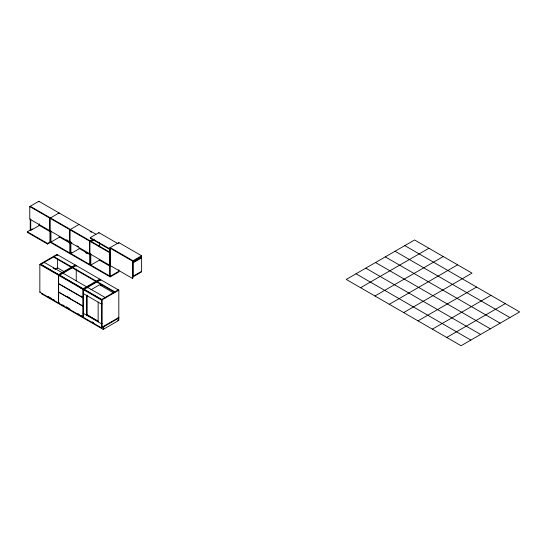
<?xml version="1.0" encoding="UTF-8"?>
<svg xmlns="http://www.w3.org/2000/svg" width="547" height="547" viewBox="0 0 547 547"><rect width="100%" height="100%" fill="white"/><g stroke="black" fill="none" stroke-linecap="round" stroke-linejoin="round"><path stroke-width="0.82" d="M50.379 230.41L49.859 230.711L29.764 219.108L29.764 206.575L38.837 201.269L95.944 234.246M29.764 206.575L49.859 218.178L50.379 217.877M118.302 271.025L118.822 271.319L110.207 276.297L49.914 241.487L49.975 218.246L59.049 212.94L59.049 213.535M59.561 237.111L47.562 244.037L27.35 232.366L27.35 231.771L32.376 228.872M30.222 218.909L30.222 230.116L30.735 230.41L39.35 225.439L39.35 223.839M50.488 230.478L49.975 230.779L69.784 242.212L70.303 241.918M49.975 218.246L69.784 229.685L70.303 229.384L70.358 230.013M69.838 252.987L69.9 229.747L78.973 224.441M27.35 231.771L47.562 243.442L51.151 241.371M59.014 302.696L58.502 302.997L39.842 292.221L39.842 264.474L40.355 264.174L59.014 274.95M40.813 264.345L57.469 254.731L57.469 255.326M110.207 249.705L90.282 238.205L90.282 237.603L98.898 232.632L118.084 243.709M69.9 229.747L89.708 241.186L90.228 240.885M89.77 264.488L89.824 241.254L93.154 239.265M93.154 239.859L90.282 241.514L90.282 240.919M70.358 253.288L71.794 252.454M90.802 241.815L94.392 239.743M79.486 248.612L70.878 253.582L70.878 242.383M55.295 269.042L57.469 267.791L64.122 271.633M71.883 242.827L70.413 241.979L69.9 242.28L89.708 253.719L90.228 253.418M90.344 253.487L89.824 253.781L109.632 265.22L110.152 264.919L110.152 252.393L30.222 206.246L30.222 206.841M58.556 274.587L75.212 264.974M58.502 302.997L58.502 275.25L75.725 265.268M58.645 275.332L59.158 275.032L83.568 289.124L83.048 289.425L58.645 275.332L58.645 283.62L83.048 297.712L83.568 297.411M110.207 247.586L118.822 242.608L141.618 255.77L141.618 256.372L133.003 261.343L133.003 260.748L110.207 247.586L110.207 248.181M132.948 260.775L132.948 278.081L132.429 278.382L109.749 265.288L109.749 247.982L110.268 247.682M39.842 292.221L40.355 291.927M110.152 252.393L109.632 252.687L89.824 241.254M41.846 293.383L41.333 293.684L103.205 329.403L118.822 320.385L118.822 290.149L56.95 254.43L40.3 264.044L102.166 299.763L102.166 327.68L118.822 318.067M99.41 260.112L90.802 265.09L90.802 253.89M109.749 265.288L110.268 264.987M99.759 279.148L83.103 288.761L83.048 297.712M83.568 305.964L83.048 306.265L58.645 292.173L58.645 303.079L59.158 302.785M83.623 289.055L100.272 279.442M102.111 327.578L101.592 327.879L83.165 317.239L83.165 289.486L83.677 289.192L102.111 299.831M109.749 247.982L132.429 261.076L141.618 255.77M133.003 262.868L141.618 257.897L141.618 271.886L133.003 276.857L133.003 262.868L132.49 262.567L141.099 257.596L141.618 257.897M50.433 230.581L50.433 242.383L110.207 276.891L118.822 271.921L118.822 269.719M90.877 289.807L99.568 284.789L113.803 293.007M83.568 305.835L83.048 306.129L58.645 292.043L58.645 283.756L83.048 297.841L83.568 297.541M141.618 271.285L133.003 276.262L132.49 275.962M101.653 299.469L118.302 289.855L118.302 290.45M101.592 327.879L101.592 300.132L118.822 290.149M102.111 303.824L101.592 304.125L83.165 293.486M58.645 303.079L83.048 317.171L83.568 316.87M83.165 317.239L83.677 316.939M102.111 323.585L101.592 323.886L83.165 313.24M102.166 327.085L118.822 317.465L118.302 317.171M360.596 287.715L428.923 248.263M374.948 296.002L443.282 256.55M389.307 304.289L457.634 264.837M403.659 312.576L471.993 273.124L414.571 239.976L346.237 279.428L461.08 345.731L519.65 311.913L404.807 245.61M418.017 320.863L476.587 287.052M432.369 329.15L490.939 295.339M446.728 337.444L505.298 303.626M395.05 251.244L509.886 317.547M385.286 256.885L500.129 323.188M375.522 262.519L490.365 328.822M365.765 268.153L480.601 334.456M356.001 273.787L470.844 340.09M90.043 231.429L91.52 232.284M90.282 237.603L110.207 249.111L110.207 276.891M66.631 239.798L68.101 240.646M77.018 245.794L78.488 246.642M38.837 225.138L50.386 231.812M59.049 236.81L70.119 243.203M78.973 248.311L90.043 254.704M99.636 260.242L109.968 266.211M85.612 252.741L87.089 253.596M71.766 266.963L54.023 256.721L54.023 257.316L71.028 267.134M96.313 281.131L72.799 267.558L72.799 268.153L96.313 281.732M62.002 272.597L44.259 262.355L44.259 262.95M86.549 286.772L63.035 273.192L63.035 273.794M53.134 268.071L55.35 269.35M80.17 287.66L81.633 288.508M39.842 264.474L58.502 275.25M83.165 289.486L101.592 300.132M81.346 296.132L82.823 296.987M81.346 296.262L82.823 297.117M117.79 318.067L118.302 318.361L118.302 320.686L117.79 320.385M67.295 296.57L69.517 297.855M86.488 314.532L97.879 321.11M86.631 314.648L98.426 321.458M66.556 307.052L68.033 307.906M48.245 296.542L51.856 298.628M53.298 299.462L54.741 300.296M62.686 304.884L64.129 305.718M66.296 306.97L69.907 309.048M77.845 313.636L79.288 314.47M80.737 315.304L82.18 316.139M92.183 321.916L93.612 322.737M132.429 261.076L132.429 278.382M118.822 242.608L118.822 243.21M109.694 249.405L109.694 275.996M105.099 298.074L105.099 297.479L87.582 287.366L87.582 287.961M103.718 326.785L103.718 329.103M103.205 327.085L103.205 329.403M100.792 280.337L100.792 279.743L84.142 289.356L84.142 289.951M100.792 284.009L100.792 285.719M99.41 242.724L99.41 246.923M98.898 232.632L98.898 233.227M98.139 302.129L98.139 321.889M90.282 253.589L90.282 265.384M89.708 241.186L89.708 253.719M83.048 297.841L83.048 306.129M83.048 306.265L83.048 317.171M76.245 266.163L76.245 265.568L59.589 275.182L59.589 275.777M76.245 268.98L76.245 280.932M70.358 242.089L70.358 253.883M69.784 229.685L69.784 242.212M57.469 258.998L57.469 268.386M50.953 230.882L50.953 242.082M49.859 218.178L49.859 230.711M47.562 243.442L47.562 244.037M38.837 201.269L38.837 201.87M30.735 219.21L30.735 230.41M87.137 295.182L86.624 295.483L86.624 315.236L87.137 314.942L87.137 295.182M114.856 291.845L97.345 281.732L97.345 282.327L114.856 292.44L114.856 291.845"/></g></svg>
